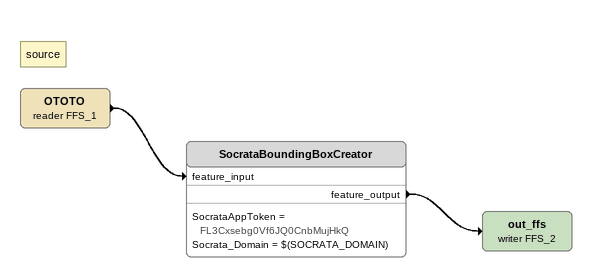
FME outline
Note: source
OTOTO (reader FFS_1)
    -> SocrataBoundingBoxCreator [feature_input]
SocrataBoundingBoxCreator
    SocrataAppToken = FL3Cxsebg0Vf6JQ0CnbMujHkQ
    Socrata_Domain = $(SOCRATA_DOMAIN)
    feature_output -> out_ffs (writer FFS_2)
out_ffs (writer FFS_2)
